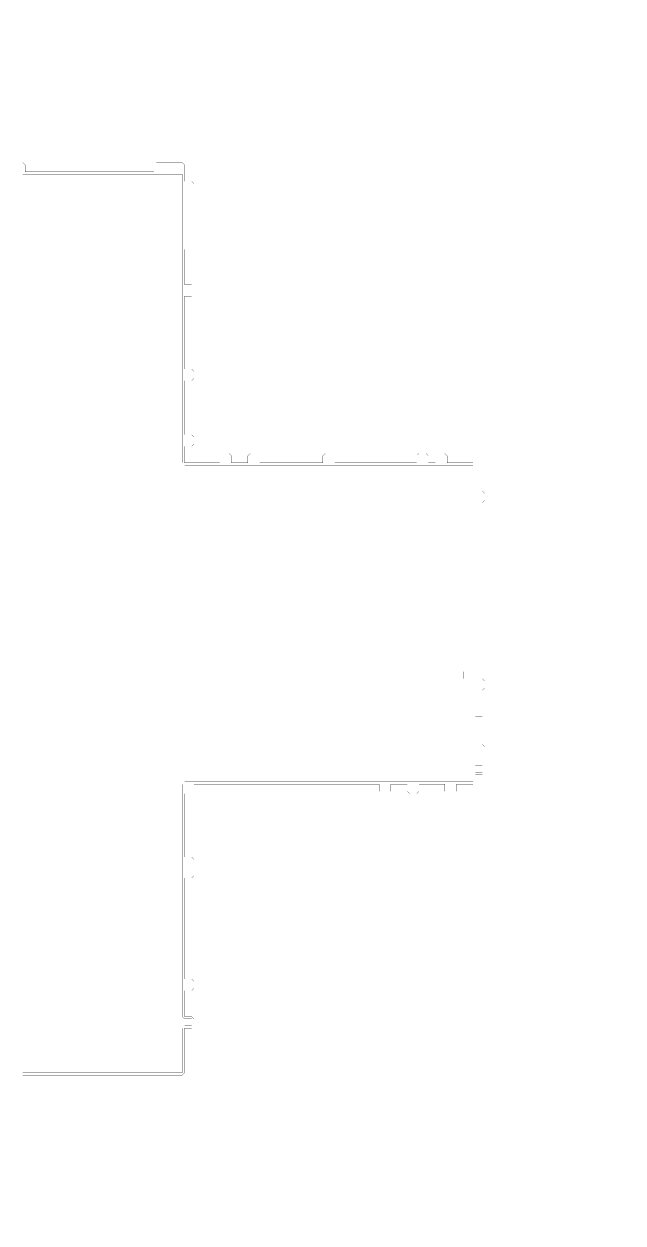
# Model space of a CAD drawing. Header units: metres. Extents: x 0 to 5014, y -5014 to 0.
# Drawn here: x 2507 to 5014, y -5014 to 0 of the extents above; entities that cross this region are included whole.
import ezdxf

# ---------------------------------------------------------------- set-up
doc = ezdxf.new("R2010")
doc.units = ezdxf.units.M
doc.layers.add('conductor', color=1, linetype='Continuous')
doc.layers.add('substrate', color=5, linetype='Continuous')

msp = doc.modelspace()

# ---------------------------------------------------------------- linework, layer by layer
at = {"layer": 'conductor', "const_width": 0.5}
msp.add_lwpolyline([(2502, -4385.8), (2511.8, -4385.8), (2521.6, -4385.8), (2531.4, -4385.8), (2541.2, -4385.8), (2551.1, -4385.8), (2560.9, -4385.8), (2570.7, -4385.8), (2580.5, -4385.8), (2590.3, -4385.8), (2600.1, -4385.8), (2609.9, -4385.8), (2619.7, -4385.8), (2629.5, -4385.8), (2639.4, -4385.8), (2649.2, -4385.8), (2659, -4385.8), (2668.8, -4385.8), (2678.6, -4385.8), (2688.4, -4385.8), (2698.2, -4385.8), (2708, -4385.8), (2717.8, -4385.8), (2727.7, -4385.8), (2737.5, -4385.8), (2747.3, -4385.8), (2757.1, -4385.8), (2766.9, -4385.8), (2776.7, -4385.8), (2786.5, -4385.8), (2796.3, -4385.8), (2806.2, -4385.8), (2816, -4385.8), (2825.8, -4385.8), (2835.6, -4385.8), (2845.4, -4385.8), (2855.2, -4385.8), (2865, -4385.8), (2874.8, -4385.8), (2884.6, -4385.8), (2894.5, -4385.8), (2904.3, -4385.8), (2914.1, -4385.8), (2923.9, -4385.8), (2933.7, -4385.8), (2943.5, -4385.8), (2953.3, -4385.8), (2963.1, -4385.8), (2973, -4385.8), (2982.8, -4385.8), (2992.6, -4385.8), (3002.4, -4385.8), (3012.2, -4385.8), (3022, -4385.8), (3031.8, -4385.8), (3041.6, -4385.8), (3051.4, -4385.8), (3061.3, -4385.8), (3071.1, -4385.8), (3080.9, -4385.8), (3090.7, -4385.8), (3100.5, -4385.8), (3110.3, -4385.8), (3120.1, -4385.8), (3129.9, -4385.8), (3139.8, -4385.8), (3149.6, -4385.8), (3159.4, -4385.8), (3169.2, -4385.8), (3169.2, -4376), (3169.2, -4366.2), (3169.2, -4356.4), (3169.2, -4346.6), (3169.2, -4336.8), (3169.2, -4327), (3169.2, -4317.2), (3169.2, -4307.4), (3169.2, -4297.5), (3169.2, -4287.7), (3169.2, -4277.9), (3169.2, -4268.1), (3169.2, -4258.3), (3169.2, -4248.5), (3169.2, -4238.7), (3169.2, -4228.9), (3169.2, -4219), (3169.2, -4209.2), (3169.2, -4199.4), (3179, -4189.6), (3188.8, -4189.6), (3198.6, -4189.6), (3208.4, -4189.6), (3208.4, -4179.8), (3208.4, -4170), (3208.4, -4160.2), (3198.6, -4160.2), (3188.8, -4160.2), (3179, -4160.2), (3169.2, -4150.4), (3169.2, -4140.6), (3169.2, -4130.7), (3169.2, -4120.9), (3169.2, -4111.1), (3169.2, -4101.3), (3169.2, -4091.5), (3169.2, -4081.7), (3169.2, -4071.9), (3169.2, -4062.1), (3169.2, -4052.2), (3169.2, -4042.4), (3169.2, -4032.6), (3169.2, -4022.8), (3169.2, -4013), (3169.2, -4003.2), (3169.2, -3993.4), (3169.2, -3983.6), (3169.2, -3973.8), (3169.2, -3963.9), (3169.2, -3954.1), (3169.2, -3944.3), (3169.2, -3934.5), (3169.2, -3924.7), (3169.2, -3914.9), (3169.2, -3905.1), (3169.2, -3895.3), (3169.2, -3885.4), (3169.2, -3875.6), (3169.2, -3865.8), (3169.2, -3856), (3169.2, -3846.2), (3169.2, -3836.4), (3169.2, -3826.6), (3169.2, -3816.8), (3169.2, -3807), (3169.2, -3797.1), (3169.2, -3787.3), (3169.2, -3777.5), (3169.2, -3767.7), (3169.2, -3757.9), (3169.2, -3748.1), (3169.2, -3738.3), (3169.2, -3728.5), (3169.2, -3718.6), (3169.2, -3708.8), (3169.2, -3699), (3169.2, -3689.2), (3169.2, -3679.4), (3169.2, -3669.6), (3169.2, -3659.8), (3169.2, -3650), (3169.2, -3640.2), (3169.2, -3630.3), (3169.2, -3620.5), (3169.2, -3610.7), (3169.2, -3600.9), (3169.2, -3591.1), (3169.2, -3581.3), (3169.2, -3571.5), (3169.2, -3561.7), (3169.2, -3551.8), (3169.2, -3542), (3169.2, -3532.2), (3169.2, -3522.4), (3169.2, -3512.6), (3169.2, -3502.8), (3169.2, -3493), (3169.2, -3483.2), (3169.2, -3473.4), (3169.2, -3463.5), (3169.2, -3453.7), (3169.2, -3443.9), (3169.2, -3434.1), (3169.2, -3424.3), (3169.2, -3414.5), (3169.2, -3404.7), (3169.2, -3394.9), (3169.2, -3385), (3169.2, -3375.2), (3169.2, -3365.4), (3169.2, -3355.6), (3169.2, -3345.8), (3169.2, -3336), (3169.2, -3326.2), (3169.2, -3316.4), (3169.2, -3306.6), (3169.2, -3296.7), (3169.2, -3286.9), (3169.2, -3277.1), (3169.2, -3267.3), (3169.2, -3257.5), (3169.2, -3247.7), (3169.2, -3237.9), (3169.2, -3228.1), (3169.2, -3218.2), (3169.2, -3208.4), (3169.2, -3198.6), (3169.2, -3188.8), (3169.2, -3179), (3179, -3169.2), (3188.8, -3169.2), (3198.6, -3169.2), (3208.4, -3169.2), (3218.2, -3169.2), (3228.1, -3169.2), (3237.9, -3169.2), (3247.7, -3169.2), (3257.5, -3169.2), (3267.3, -3169.2), (3277.1, -3169.2), (3286.9, -3169.2), (3296.7, -3169.2), (3306.6, -3169.2), (3316.4, -3169.2), (3326.2, -3169.2), (3336, -3169.2), (3345.8, -3169.2), (3355.6, -3169.2), (3365.4, -3169.2), (3375.2, -3169.2), (3385, -3169.2), (3394.9, -3169.2), (3404.7, -3169.2), (3414.5, -3169.2), (3424.3, -3169.2), (3434.1, -3169.2), (3443.9, -3169.2), (3453.7, -3169.2), (3463.5, -3169.2), (3473.4, -3169.2), (3483.2, -3169.2), (3493, -3169.2), (3502.8, -3169.2), (3512.6, -3169.2), (3522.4, -3169.2), (3532.2, -3169.2), (3542, -3169.2), (3551.8, -3169.2), (3561.7, -3169.2), (3571.5, -3169.2), (3581.3, -3169.2), (3591.1, -3169.2), (3600.9, -3169.2), (3610.7, -3169.2), (3620.5, -3169.2), (3630.3, -3169.2), (3640.2, -3169.2), (3650, -3169.2), (3659.8, -3169.2), (3669.6, -3169.2), (3679.4, -3169.2), (3689.2, -3169.2), (3699, -3169.2), (3708.8, -3169.2), (3718.6, -3169.2), (3728.5, -3169.2), (3738.3, -3169.2), (3748.1, -3169.2), (3757.9, -3169.2), (3767.7, -3169.2), (3777.5, -3169.2), (3787.3, -3169.2), (3797.1, -3169.2), (3807, -3169.2), (3816.8, -3169.2), (3826.6, -3169.2), (3836.4, -3169.2), (3846.2, -3169.2), (3856, -3169.2), (3865.8, -3169.2), (3875.6, -3169.2), (3885.4, -3169.2), (3895.3, -3169.2), (3905.1, -3169.2), (3914.9, -3169.2), (3924.7, -3169.2), (3934.5, -3169.2), (3944.3, -3169.2), (3954.1, -3169.2), (3963.9, -3169.2), (3973.8, -3169.2), (3983.6, -3169.2), (3993.4, -3169.2), (4003.2, -3169.2), (4013, -3169.2), (4022.8, -3169.2), (4032.6, -3169.2), (4042.4, -3169.2), (4052.2, -3169.2), (4062.1, -3169.2), (4071.9, -3169.2), (4081.7, -3169.2), (4091.5, -3169.2), (4101.3, -3169.2), (4111.1, -3169.2), (4120.9, -3169.2), (4130.7, -3169.2), (4140.6, -3169.2), (4150.4, -3169.2), (4160.2, -3169.2), (4170, -3169.2), (4179.8, -3169.2), (4189.6, -3169.2), (4199.4, -3169.2), (4209.2, -3169.2), (4219, -3169.2), (4228.9, -3169.2), (4238.7, -3169.2), (4248.5, -3169.2), (4258.3, -3169.2), (4268.1, -3169.2), (4277.9, -3169.2), (4287.7, -3169.2), (4297.5, -3169.2), (4307.4, -3169.2), (4317.2, -3169.2), (4327, -3169.2), (4336.8, -3169.2), (4346.6, -3169.2), (4356.4, -3169.2), (4366.2, -3169.2), (4376, -3169.2), (4385.8, -3169.2), (4385.8, -3159.4), (4385.8, -3149.6), (4385.8, -3139.8), (4395.7, -3129.9), (4405.5, -3129.9), (4415.3, -3129.9), (4425.1, -3129.9), (4425.1, -3120.1), (4425.1, -3110.3), (4425.1, -3100.5), (4415.3, -3100.5), (4405.5, -3100.5), (4395.7, -3100.5), (4385.8, -3090.7), (4385.8, -3080.9), (4385.8, -3071.1), (4385.8, -3061.3), (4385.8, -3051.4), (4385.8, -3041.6), (4385.8, -3031.8), (4385.8, -3022), (4385.8, -3012.2), (4385.8, -3002.4), (4385.8, -2992.6), (4385.8, -2982.8), (4385.8, -2973), (4385.8, -2963.1), (4385.8, -2953.3), (4385.8, -2943.5), (4385.8, -2933.7), (4385.8, -2923.9), (4385.8, -2914.1), (4385.8, -2904.3), (4385.8, -2894.5), (4385.8, -2884.6), (4385.8, -2874.8), (4385.8, -2865), (4385.8, -2855.2), (4385.8, -2845.4), (4385.8, -2835.6), (4385.8, -2825.8), (4385.8, -2816), (4385.8, -2806.2), (4385.8, -2796.3), (4385.8, -2786.5), (4385.8, -2776.7), (4385.8, -2766.9), (4385.8, -2757.1), (4385.8, -2747.3), (4376, -2747.3), (4366.2, -2747.3), (4356.4, -2747.3), (4346.6, -2737.5), (4346.6, -2727.7), (4346.6, -2717.8), (4346.6, -2708), (4356.4, -2698.2), (4366.2, -2698.2), (4376, -2698.2), (4385.8, -2698.2), (4385.8, -2688.4), (4385.8, -2678.6), (4385.8, -2668.8), (4385.8, -2659), (4385.8, -2649.2), (4385.8, -2639.4), (4385.8, -2629.5), (4385.8, -2619.7), (4385.8, -2609.9), (4385.8, -2600.1), (4385.8, -2590.3), (4385.8, -2580.5), (4385.8, -2570.7), (4385.8, -2560.9), (4385.8, -2551.1), (4385.8, -2541.2), (4385.8, -2531.4), (4385.8, -2521.6), (4385.8, -2511.8), (4385.8, -2502), (4385.8, -2492.2), (4385.8, -2482.4), (4385.8, -2472.6), (4385.8, -2462.7), (4385.8, -2452.9), (4385.8, -2443.1), (4385.8, -2433.3), (4385.8, -2423.5), (4385.8, -2413.7), (4385.8, -2403.9), (4385.8, -2394.1), (4385.8, -2384.3), (4385.8, -2374.4), (4385.8, -2364.6), (4385.8, -2354.8), (4385.8, -2345), (4385.8, -2335.2), (4385.8, -2325.4), (4385.8, -2315.6), (4385.8, -2305.8), (4385.8, -2295.9), (4385.8, -2286.1), (4385.8, -2276.3), (4385.8, -2266.5), (4385.8, -2256.7), (4385.8, -2246.9), (4385.8, -2237.1), (4385.8, -2227.3), (4385.8, -2217.5), (4385.8, -2207.6), (4385.8, -2197.8), (4385.8, -2188), (4385.8, -2178.2), (4385.8, -2168.4), (4385.8, -2158.6), (4385.8, -2148.8), (4385.8, -2139), (4385.8, -2129.1), (4385.8, -2119.3), (4385.8, -2109.5), (4385.8, -2099.7), (4385.8, -2089.9), (4385.8, -2080.1), (4385.8, -2070.3), (4385.8, -2060.5), (4385.8, -2050.7), (4385.8, -2040.8), (4385.8, -2031), (4385.8, -2021.2), (4385.8, -2011.4), (4385.8, -2001.6), (4385.8, -1991.8), (4385.8, -1982), (4385.8, -1972.2), (4385.8, -1962.3), (4385.8, -1952.5), (4385.8, -1942.7), (4385.8, -1932.9), (4385.8, -1923.1), (4385.8, -1913.3), (4385.8, -1903.5), (4385.8, -1893.7), (4385.8, -1883.9), (4385.8, -1874), (4385.8, -1864.2), (4385.8, -1854.4), (4385.8, -1844.6), (4376, -1844.6), (4366.2, -1844.6), (4356.4, -1844.6), (4346.6, -1844.6), (4336.8, -1844.6), (4327, -1844.6), (4317.2, -1844.6), (4307.4, -1844.6), (4297.5, -1844.6), (4287.7, -1844.6), (4277.9, -1844.6), (4268.1, -1844.6), (4258.3, -1844.6), (4248.5, -1844.6), (4238.7, -1844.6), (4228.9, -1844.6), (4219, -1844.6), (4209.2, -1844.6), (4199.4, -1844.6), (4189.6, -1844.6), (4179.8, -1844.6), (4170, -1844.6), (4160.2, -1844.6), (4150.4, -1844.6), (4140.6, -1844.6), (4130.7, -1844.6), (4120.9, -1844.6), (4111.1, -1844.6), (4101.3, -1844.6), (4091.5, -1844.6), (4081.7, -1844.6), (4071.9, -1844.6), (4062.1, -1844.6), (4052.2, -1844.6), (4042.4, -1844.6), (4032.6, -1844.6), (4022.8, -1844.6), (4013, -1844.6), (4003.2, -1844.6), (3993.4, -1844.6), (3983.6, -1844.6), (3973.8, -1844.6), (3963.9, -1844.6), (3954.1, -1844.6), (3944.3, -1844.6), (3934.5, -1844.6), (3924.7, -1844.6), (3914.9, -1844.6), (3905.1, -1844.6), (3895.3, -1844.6), (3885.4, -1844.6), (3875.6, -1844.6), (3865.8, -1844.6), (3856, -1844.6), (3846.2, -1844.6), (3836.4, -1844.6), (3826.6, -1844.6), (3816.8, -1844.6), (3807, -1844.6), (3797.1, -1844.6), (3787.3, -1844.6), (3777.5, -1844.6), (3767.7, -1844.6), (3757.9, -1844.6), (3748.1, -1844.6), (3738.3, -1844.6), (3728.5, -1844.6), (3718.6, -1844.6), (3708.8, -1844.6), (3699, -1844.6), (3689.2, -1844.6), (3679.4, -1844.6), (3669.6, -1844.6), (3659.8, -1844.6), (3650, -1844.6), (3640.2, -1844.6), (3630.3, -1844.6), (3620.5, -1844.6), (3610.7, -1844.6), (3600.9, -1844.6), (3591.1, -1844.6), (3581.3, -1844.6), (3571.5, -1844.6), (3561.7, -1844.6), (3551.8, -1844.6), (3542, -1844.6), (3532.2, -1844.6), (3522.4, -1844.6), (3512.6, -1844.6), (3502.8, -1844.6), (3493, -1844.6), (3483.2, -1844.6), (3473.4, -1844.6), (3463.5, -1844.6), (3453.7, -1844.6), (3443.9, -1844.6), (3434.1, -1844.6), (3424.3, -1844.6), (3414.5, -1844.6), (3404.7, -1844.6), (3394.9, -1844.6), (3385, -1844.6), (3375.2, -1844.6), (3365.4, -1844.6), (3355.6, -1844.6), (3345.8, -1844.6), (3336, -1844.6), (3326.2, -1844.6), (3316.4, -1844.6), (3306.6, -1844.6), (3296.7, -1844.6), (3286.9, -1844.6), (3277.1, -1844.6), (3267.3, -1844.6), (3257.5, -1844.6), (3247.7, -1844.6), (3237.9, -1844.6), (3228.1, -1844.6), (3218.2, -1844.6), (3208.4, -1844.6), (3198.6, -1844.6), (3188.8, -1844.6), (3179, -1844.6), (3169.2, -1834.8), (3169.2, -1825), (3169.2, -1815.2), (3169.2, -1805.4), (3169.2, -1795.5), (3169.2, -1785.7), (3169.2, -1775.9), (3169.2, -1766.1), (3169.2, -1756.3), (3169.2, -1746.5), (3169.2, -1736.7), (3169.2, -1726.9), (3169.2, -1717.1), (3169.2, -1707.2), (3169.2, -1697.4), (3169.2, -1687.6), (3169.2, -1677.8), (3169.2, -1668), (3169.2, -1658.2), (3169.2, -1648.4), (3169.2, -1638.6), (3169.2, -1628.7), (3169.2, -1618.9), (3169.2, -1609.1), (3169.2, -1599.3), (3169.2, -1589.5), (3169.2, -1579.7), (3169.2, -1569.9), (3169.2, -1560.1), (3169.2, -1550.3), (3169.2, -1540.4), (3169.2, -1530.6), (3169.2, -1520.8), (3169.2, -1511), (3169.2, -1501.2), (3169.2, -1491.4), (3169.2, -1481.6), (3169.2, -1471.8), (3169.2, -1461.9), (3169.2, -1452.1), (3169.2, -1442.3), (3169.2, -1432.5), (3169.2, -1422.7), (3169.2, -1412.9), (3169.2, -1403.1), (3169.2, -1393.3), (3169.2, -1383.5), (3169.2, -1373.6), (3169.2, -1363.8), (3169.2, -1354), (3169.2, -1344.2), (3169.2, -1334.4), (3169.2, -1324.6), (3169.2, -1314.8), (3169.2, -1305), (3169.2, -1295.1), (3169.2, -1285.3), (3169.2, -1275.5), (3169.2, -1265.7), (3169.2, -1255.9), (3169.2, -1246.1), (3169.2, -1236.3), (3169.2, -1226.5), (3169.2, -1216.7), (3169.2, -1206.8), (3169.2, -1197), (3169.2, -1187.2), (3169.2, -1177.4), (3169.2, -1167.6), (3169.2, -1157.8), (3169.2, -1148), (3169.2, -1138.2), (3169.2, -1128.3), (3169.2, -1118.5), (3169.2, -1108.7), (3169.2, -1098.9), (3169.2, -1089.1), (3169.2, -1079.3), (3169.2, -1069.5), (3169.2, -1059.7), (3169.2, -1049.9), (3169.2, -1040), (3169.2, -1030.2), (3169.2, -1020.4), (3169.2, -1010.6), (3169.2, -1000.8), (3169.2, -991), (3169.2, -981.2), (3169.2, -971.4), (3169.2, -961.5), (3169.2, -951.7), (3169.2, -941.9), (3169.2, -932.1), (3169.2, -922.3), (3169.2, -912.5), (3169.2, -902.7), (3169.2, -892.9), (3169.2, -883.1), (3169.2, -873.2), (3169.2, -863.4), (3169.2, -853.6), (3169.2, -843.8), (3169.2, -834), (3169.2, -824.2), (3169.2, -814.4), (3169.2, -804.6), (3169.2, -794.8), (3169.2, -784.9), (3169.2, -775.1), (3169.2, -765.3), (3169.2, -755.5), (3169.2, -745.7), (3169.2, -735.9), (3169.2, -726.1), (3169.2, -716.3), (3169.2, -706.4), (3169.2, -696.6), (3169.2, -686.8), (3169.2, -677), (3169.2, -667.2), (3169.2, -657.4), (3169.2, -647.6), (3169.2, -637.8), (3169.2, -628), (3159.4, -628), (3149.6, -628), (3139.8, -628), (3129.9, -628), (3120.1, -628), (3110.3, -628), (3100.5, -628), (3090.7, -628), (3080.9, -628), (3071.1, -628), (3061.3, -628), (3051.4, -628), (3041.6, -628), (3031.8, -628), (3022, -628), (3012.2, -628), (3002.4, -628), (2992.6, -628), (2982.8, -628), (2973, -628), (2963.1, -628), (2953.3, -628), (2943.5, -628), (2933.7, -628), (2923.9, -628), (2914.1, -628), (2904.3, -628), (2894.5, -628), (2884.6, -628), (2874.8, -628), (2865, -628), (2855.2, -628), (2845.4, -628), (2835.6, -628), (2825.8, -628), (2816, -628), (2806.2, -628), (2796.3, -628), (2786.5, -628), (2776.7, -628), (2766.9, -628), (2757.1, -628), (2747.3, -628), (2737.5, -628), (2727.7, -628), (2717.8, -628), (2708, -628), (2698.2, -628), (2688.4, -628), (2678.6, -628), (2668.8, -628), (2659, -628), (2649.2, -628), (2639.4, -628), (2629.5, -628), (2619.7, -628), (2609.9, -628), (2600.1, -628), (2590.3, -628), (2580.5, -628), (2570.7, -628), (2560.9, -628), (2551.1, -628), (2541.2, -628), (2531.4, -628), (2521.6, -628), (2511.8, -628), (2502, -628)], dxfattribs=at)
at = {"layer": 'substrate', "const_width": 0.5}
for points in [[(2502, -5013.8), (2511.8, -5013.8), (2521.6, -5013.8), (2531.4, -5013.8), (2541.2, -5013.8), (2551.1, -5013.8), (2560.9, -5013.8), (2570.7, -5013.8), (2580.5, -5013.8), (2590.3, -5013.8), (2600.1, -5013.8), (2609.9, -5013.8), (2619.7, -5013.8), (2629.5, -5013.8), (2639.4, -5013.8), (2649.2, -5013.8), (2659, -5013.8), (2668.8, -5013.8), (2678.6, -5013.8), (2688.4, -5013.8), (2698.2, -5013.8), (2708, -5013.8), (2717.8, -5013.8), (2727.7, -5013.8), (2737.5, -5013.8), (2747.3, -5013.8), (2757.1, -5013.8), (2766.9, -5013.8), (2776.7, -5013.8), (2786.5, -5013.8), (2796.3, -5013.8), (2806.2, -5013.8), (2816, -5013.8), (2825.8, -5013.8), (2835.6, -5013.8), (2845.4, -5013.8), (2855.2, -5013.8), (2865, -5013.8), (2874.8, -5013.8), (2884.6, -5013.8), (2894.5, -5013.8), (2904.3, -5013.8), (2914.1, -5013.8), (2923.9, -5013.8), (2933.7, -5013.8), (2943.5, -5013.8), (2953.3, -5013.8), (2963.1, -5013.8), (2973, -5013.8), (2982.8, -5013.8), (2992.6, -5013.8), (3002.4, -5013.8), (3012.2, -5013.8), (3022, -5013.8), (3031.8, -5013.8), (3041.6, -5013.8), (3051.4, -5013.8), (3061.3, -5013.8), (3071.1, -5013.8), (3080.9, -5013.8), (3090.7, -5013.8), (3100.5, -5013.8), (3110.3, -5013.8), (3120.1, -5013.8), (3129.9, -5013.8), (3139.8, -5013.8), (3149.6, -5013.8), (3159.4, -5013.8), (3169.2, -5013.8), (3179, -5013.8), (3188.8, -5013.8), (3198.6, -5013.8), (3208.4, -5013.8), (3218.2, -5013.8), (3228.1, -5013.8), (3237.9, -5013.8), (3247.7, -5013.8), (3257.5, -5013.8), (3267.3, -5013.8), (3277.1, -5013.8), (3286.9, -5013.8), (3296.7, -5013.8), (3306.6, -5013.8), (3316.4, -5013.8), (3326.2, -5013.8), (3336, -5013.8), (3345.8, -5013.8), (3355.6, -5013.8), (3365.4, -5013.8), (3375.2, -5013.8), (3385, -5013.8), (3394.9, -5013.8), (3404.7, -5013.8), (3414.5, -5013.8), (3424.3, -5013.8), (3434.1, -5013.8), (3443.9, -5013.8), (3453.7, -5013.8), (3463.5, -5013.8), (3473.4, -5013.8), (3483.2, -5013.8), (3493, -5013.8), (3502.8, -5013.8), (3512.6, -5013.8), (3522.4, -5013.8), (3532.2, -5013.8), (3542, -5013.8), (3551.8, -5013.8), (3561.7, -5013.8), (3571.5, -5013.8), (3581.3, -5013.8), (3591.1, -5013.8), (3600.9, -5013.8), (3610.7, -5013.8), (3620.5, -5013.8), (3630.3, -5013.8), (3640.2, -5013.8), (3650, -5013.8), (3659.8, -5013.8), (3669.6, -5013.8), (3679.4, -5013.8), (3689.2, -5013.8), (3699, -5013.8), (3708.8, -5013.8), (3718.6, -5013.8), (3728.5, -5013.8), (3738.3, -5013.8), (3748.1, -5013.8), (3757.9, -5013.8), (3767.7, -5013.8), (3777.5, -5013.8), (3787.3, -5013.8), (3797.1, -5013.8), (3807, -5013.8), (3816.8, -5013.8), (3826.6, -5013.8), (3836.4, -5013.8), (3846.2, -5013.8), (3856, -5013.8), (3865.8, -5013.8), (3875.6, -5013.8), (3885.4, -5013.8), (3895.3, -5013.8), (3905.1, -5013.8), (3914.9, -5013.8), (3924.7, -5013.8), (3934.5, -5013.8), (3944.3, -5013.8), (3954.1, -5013.8), (3963.9, -5013.8), (3973.8, -5013.8), (3983.6, -5013.8), (3993.4, -5013.8), (4003.2, -5013.8), (4013, -5013.8), (4022.8, -5013.8), (4032.6, -5013.8), (4042.4, -5013.8), (4052.2, -5013.8), (4062.1, -5013.8), (4071.9, -5013.8), (4081.7, -5013.8), (4091.5, -5013.8), (4101.3, -5013.8), (4111.1, -5013.8), (4120.9, -5013.8), (4130.7, -5013.8), (4140.6, -5013.8), (4150.4, -5013.8), (4160.2, -5013.8), (4170, -5013.8), (4179.8, -5013.8), (4189.6, -5013.8), (4199.4, -5013.8), (4209.2, -5013.8), (4219, -5013.8), (4228.9, -5013.8), (4238.7, -5013.8), (4248.5, -5013.8), (4258.3, -5013.8), (4268.1, -5013.8), (4277.9, -5013.8), (4287.7, -5013.8), (4297.5, -5013.8), (4307.4, -5013.8), (4317.2, -5013.8), (4327, -5013.8), (4336.8, -5013.8), (4346.6, -5013.8), (4356.4, -5013.8), (4366.2, -5013.8), (4376, -5013.8), (4385.8, -5013.8), (4395.7, -5013.8), (4405.5, -5013.8), (4415.3, -5013.8), (4425.1, -5013.8), (4434.9, -5013.8), (4444.7, -5013.8), (4454.5, -5013.8), (4464.3, -5013.8), (4474.1, -5013.8), (4484, -5013.8), (4493.8, -5013.8), (4503.6, -5013.8), (4513.4, -5013.8), (4523.2, -5013.8), (4533, -5013.8), (4542.8, -5013.8), (4552.6, -5013.8), (4562.5, -5013.8), (4572.3, -5013.8), (4582.1, -5013.8), (4591.9, -5013.8), (4601.7, -5013.8), (4611.5, -5013.8), (4621.3, -5013.8), (4631.1, -5013.8), (4640.9, -5013.8), (4650.8, -5013.8), (4660.6, -5013.8), (4670.4, -5013.8), (4680.2, -5013.8), (4690, -5013.8), (4699.8, -5013.8), (4709.6, -5013.8), (4719.4, -5013.8), (4729.3, -5013.8), (4739.1, -5013.8), (4748.9, -5013.8), (4758.7, -5013.8), (4768.5, -5013.8), (4778.3, -5013.8), (4788.1, -5013.8), (4797.9, -5013.8), (4807.7, -5013.8), (4817.6, -5013.8), (4827.4, -5013.8), (4837.2, -5013.8), (4847, -5013.8), (4856.8, -5013.8), (4866.6, -5013.8), (4876.4, -5013.8), (4886.2, -5013.8), (4896.1, -5013.8), (4905.9, -5013.8), (4915.7, -5013.8), (4925.5, -5013.8), (4935.3, -5013.8), (4945.1, -5013.8), (4954.9, -5013.8), (4964.7, -5013.8), (4974.5, -5013.8), (4984.4, -5013.8), (4994.2, -5013.8), (5004, -5013.8), (5013.8, -5013.8), (5013.8, -5004), (5013.8, -4994.2), (5013.8, -4984.4), (5013.8, -4974.5), (5013.8, -4964.7), (5013.8, -4954.9), (5013.8, -4945.1), (5013.8, -4935.3), (5013.8, -4925.5), (5013.8, -4915.7), (5013.8, -4905.9), (5013.8, -4896.1), (5013.8, -4886.2), (5013.8, -4876.4), (5013.8, -4866.6), (5013.8, -4856.8), (5013.8, -4847), (5013.8, -4837.2), (5013.8, -4827.4), (5013.8, -4817.6), (5013.8, -4807.7), (5013.8, -4797.9), (5013.8, -4788.1), (5013.8, -4778.3), (5013.8, -4768.5), (5013.8, -4758.7), (5013.8, -4748.9), (5013.8, -4739.1), (5013.8, -4729.3), (5013.8, -4719.4), (5013.8, -4709.6), (5013.8, -4699.8), (5013.8, -4690), (5013.8, -4680.2), (5013.8, -4670.4), (5013.8, -4660.6), (5013.8, -4650.8), (5013.8, -4640.9), (5013.8, -4631.1), (5013.8, -4621.3), (5013.8, -4611.5), (5013.8, -4601.7), (5013.8, -4591.9), (5013.8, -4582.1), (5013.8, -4572.3), (5013.8, -4562.5), (5013.8, -4552.6), (5013.8, -4542.8), (5013.8, -4533), (5013.8, -4523.2), (5013.8, -4513.4), (5013.8, -4503.6), (5013.8, -4493.8), (5013.8, -4484), (5013.8, -4474.1), (5013.8, -4464.3), (5013.8, -4454.5), (5013.8, -4444.7), (5013.8, -4434.9), (5013.8, -4425.1), (5013.8, -4415.3), (5013.8, -4405.5), (5013.8, -4395.7), (5013.8, -4385.8), (5013.8, -4376), (5013.8, -4366.2), (5013.8, -4356.4), (5013.8, -4346.6), (5013.8, -4336.8), (5013.8, -4327), (5013.8, -4317.2), (5013.8, -4307.4), (5013.8, -4297.5), (5013.8, -4287.7), (5013.8, -4277.9), (5013.8, -4268.1), (5013.8, -4258.3), (5013.8, -4248.5), (5013.8, -4238.7), (5013.8, -4228.9), (5013.8, -4219), (5013.8, -4209.2), (5013.8, -4199.4), (5013.8, -4189.6), (5013.8, -4179.8), (5013.8, -4170), (5013.8, -4160.2), (5013.8, -4150.4), (5013.8, -4140.6), (5013.8, -4130.7), (5013.8, -4120.9), (5013.8, -4111.1), (5013.8, -4101.3), (5013.8, -4091.5), (5013.8, -4081.7), (5013.8, -4071.9), (5013.8, -4062.1), (5013.8, -4052.2), (5013.8, -4042.4), (5013.8, -4032.6), (5013.8, -4022.8), (5013.8, -4013), (5013.8, -4003.2), (5013.8, -3993.4), (5013.8, -3983.6), (5013.8, -3973.8), (5013.8, -3963.9), (5013.8, -3954.1), (5013.8, -3944.3), (5013.8, -3934.5), (5013.8, -3924.7), (5013.8, -3914.9), (5013.8, -3905.1), (5013.8, -3895.3), (5013.8, -3885.4), (5013.8, -3875.6), (5013.8, -3865.8), (5013.8, -3856), (5013.8, -3846.2), (5013.8, -3836.4), (5013.8, -3826.6), (5013.8, -3816.8), (5013.8, -3807), (5013.8, -3797.1), (5013.8, -3787.3), (5013.8, -3777.5), (5013.8, -3767.7), (5013.8, -3757.9), (5013.8, -3748.1), (5013.8, -3738.3), (5013.8, -3728.5), (5013.8, -3718.6), (5013.8, -3708.8), (5013.8, -3699), (5013.8, -3689.2), (5013.8, -3679.4), (5013.8, -3669.6), (5013.8, -3659.8), (5013.8, -3650), (5013.8, -3640.2), (5013.8, -3630.3), (5013.8, -3620.5), (5013.8, -3610.7), (5013.8, -3600.9), (5013.8, -3591.1), (5013.8, -3581.3), (5013.8, -3571.5), (5013.8, -3561.7), (5013.8, -3551.8), (5013.8, -3542), (5013.8, -3532.2), (5013.8, -3522.4), (5013.8, -3512.6), (5013.8, -3502.8), (5013.8, -3493), (5013.8, -3483.2), (5013.8, -3473.4), (5013.8, -3463.5), (5013.8, -3453.7), (5013.8, -3443.9), (5013.8, -3434.1), (5013.8, -3424.3), (5013.8, -3414.5), (5013.8, -3404.7), (5013.8, -3394.9), (5013.8, -3385), (5013.8, -3375.2), (5013.8, -3365.4), (5013.8, -3355.6), (5013.8, -3345.8), (5013.8, -3336), (5013.8, -3326.2), (5013.8, -3316.4), (5013.8, -3306.6), (5013.8, -3296.7), (5013.8, -3286.9), (5013.8, -3277.1), (5013.8, -3267.3), (5013.8, -3257.5), (5013.8, -3247.7), (5013.8, -3237.9), (5013.8, -3228.1), (5013.8, -3218.2), (5013.8, -3208.4), (5013.8, -3198.6), (5013.8, -3188.8), (5013.8, -3179), (5013.8, -3169.2), (5013.8, -3159.4), (5013.8, -3149.6), (5013.8, -3139.8), (5013.8, -3129.9), (5013.8, -3120.1), (5013.8, -3110.3), (5013.8, -3100.5), (5013.8, -3090.7), (5013.8, -3080.9), (5013.8, -3071.1), (5013.8, -3061.3), (5013.8, -3051.4), (5013.8, -3041.6), (5013.8, -3031.8), (5013.8, -3022), (5013.8, -3012.2), (5013.8, -3002.4), (5013.8, -2992.6), (5013.8, -2982.8), (5013.8, -2973), (5013.8, -2963.1), (5013.8, -2953.3), (5013.8, -2943.5), (5013.8, -2933.7), (5013.8, -2923.9), (5013.8, -2914.1), (5013.8, -2904.3), (5013.8, -2894.5), (5013.8, -2884.6), (5013.8, -2874.8), (5013.8, -2865), (5013.8, -2855.2), (5013.8, -2845.4), (5013.8, -2835.6), (5013.8, -2825.8), (5013.8, -2816), (5013.8, -2806.2), (5013.8, -2796.3), (5013.8, -2786.5), (5013.8, -2776.7), (5013.8, -2766.9), (5013.8, -2757.1), (5013.8, -2747.3), (5013.8, -2737.5), (5013.8, -2727.7), (5013.8, -2717.8), (5013.8, -2708), (5013.8, -2698.2), (5013.8, -2688.4), (5013.8, -2678.6), (5013.8, -2668.8), (5013.8, -2659), (5013.8, -2649.2), (5013.8, -2639.4), (5013.8, -2629.5), (5013.8, -2619.7), (5013.8, -2609.9), (5013.8, -2600.1), (5013.8, -2590.3), (5013.8, -2580.5), (5013.8, -2570.7), (5013.8, -2560.9), (5013.8, -2551.1), (5013.8, -2541.2), (5013.8, -2531.4), (5013.8, -2521.6), (5013.8, -2511.8), (5013.8, -2502), (5013.8, -2492.2), (5013.8, -2482.4), (5013.8, -2472.6), (5013.8, -2462.7), (5013.8, -2452.9), (5013.8, -2443.1), (5013.8, -2433.3), (5013.8, -2423.5), (5013.8, -2413.7), (5013.8, -2403.9), (5013.8, -2394.1), (5013.8, -2384.3), (5013.8, -2374.4), (5013.8, -2364.6), (5013.8, -2354.8), (5013.8, -2345), (5013.8, -2335.2), (5013.8, -2325.4), (5013.8, -2315.6), (5013.8, -2305.8), (5013.8, -2295.9), (5013.8, -2286.1), (5013.8, -2276.3), (5013.8, -2266.5), (5013.8, -2256.7), (5013.8, -2246.9), (5013.8, -2237.1), (5013.8, -2227.3), (5013.8, -2217.5), (5013.8, -2207.6), (5013.8, -2197.8), (5013.8, -2188), (5013.8, -2178.2), (5013.8, -2168.4), (5013.8, -2158.6), (5013.8, -2148.8), (5013.8, -2139), (5013.8, -2129.1), (5013.8, -2119.3), (5013.8, -2109.5), (5013.8, -2099.7), (5013.8, -2089.9), (5013.8, -2080.1), (5013.8, -2070.3), (5013.8, -2060.5), (5013.8, -2050.7), (5013.8, -2040.8), (5013.8, -2031), (5013.8, -2021.2), (5013.8, -2011.4), (5013.8, -2001.6), (5013.8, -1991.8), (5013.8, -1982), (5013.8, -1972.2), (5013.8, -1962.3), (5013.8, -1952.5), (5013.8, -1942.7), (5013.8, -1932.9), (5013.8, -1923.1), (5013.8, -1913.3), (5013.8, -1903.5), (5013.8, -1893.7), (5013.8, -1883.9), (5013.8, -1874), (5013.8, -1864.2), (5013.8, -1854.4), (5013.8, -1844.6), (5013.8, -1834.8), (5013.8, -1825), (5013.8, -1815.2), (5013.8, -1805.4), (5013.8, -1795.5), (5013.8, -1785.7), (5013.8, -1775.9), (5013.8, -1766.1), (5013.8, -1756.3), (5013.8, -1746.5), (5013.8, -1736.7), (5013.8, -1726.9), (5013.8, -1717.1), (5013.8, -1707.2), (5013.8, -1697.4), (5013.8, -1687.6), (5013.8, -1677.8), (5013.8, -1668), (5013.8, -1658.2), (5013.8, -1648.4), (5013.8, -1638.6), (5013.8, -1628.7), (5013.8, -1618.9), (5013.8, -1609.1), (5013.8, -1599.3), (5013.8, -1589.5), (5013.8, -1579.7), (5013.8, -1569.9), (5013.8, -1560.1), (5013.8, -1550.3), (5013.8, -1540.4), (5013.8, -1530.6), (5013.8, -1520.8), (5013.8, -1511), (5013.8, -1501.2), (5013.8, -1491.4), (5013.8, -1481.6), (5013.8, -1471.8), (5013.8, -1461.9), (5013.8, -1452.1), (5013.8, -1442.3), (5013.8, -1432.5), (5013.8, -1422.7), (5013.8, -1412.9), (5013.8, -1403.1), (5013.8, -1393.3), (5013.8, -1383.5), (5013.8, -1373.6), (5013.8, -1363.8), (5013.8, -1354), (5013.8, -1344.2), (5013.8, -1334.4), (5013.8, -1324.6), (5013.8, -1314.8), (5013.8, -1305), (5013.8, -1295.1), (5013.8, -1285.3), (5013.8, -1275.5), (5013.8, -1265.7), (5013.8, -1255.9), (5013.8, -1246.1), (5013.8, -1236.3), (5013.8, -1226.5), (5013.8, -1216.7), (5013.8, -1206.8), (5013.8, -1197), (5013.8, -1187.2), (5013.8, -1177.4), (5013.8, -1167.6), (5013.8, -1157.8), (5013.8, -1148), (5013.8, -1138.2), (5013.8, -1128.3), (5013.8, -1118.5), (5013.8, -1108.7), (5013.8, -1098.9), (5013.8, -1089.1), (5013.8, -1079.3), (5013.8, -1069.5), (5013.8, -1059.7), (5013.8, -1049.9), (5013.8, -1040), (5013.8, -1030.2), (5013.8, -1020.4), (5013.8, -1010.6), (5013.8, -1000.8), (5013.8, -991), (5013.8, -981.2), (5013.8, -971.4), (5013.8, -961.5), (5013.8, -951.7), (5013.8, -941.9), (5013.8, -932.1), (5013.8, -922.3), (5013.8, -912.5), (5013.8, -902.7), (5013.8, -892.9), (5013.8, -883.1), (5013.8, -873.2), (5013.8, -863.4), (5013.8, -853.6), (5013.8, -843.8), (5013.8, -834), (5013.8, -824.2), (5013.8, -814.4), (5013.8, -804.6), (5013.8, -794.8), (5013.8, -784.9), (5013.8, -775.1), (5013.8, -765.3), (5013.8, -755.5), (5013.8, -745.7), (5013.8, -735.9), (5013.8, -726.1), (5013.8, -716.3), (5013.8, -706.4), (5013.8, -696.6), (5013.8, -686.8), (5013.8, -677), (5013.8, -667.2), (5013.8, -657.4), (5013.8, -647.6), (5013.8, -637.8), (5013.8, -628), (5013.8, -618.1), (5013.8, -608.3), (5013.8, -598.5), (5013.8, -588.7), (5013.8, -578.9), (5013.8, -569.1), (5013.8, -559.3), (5013.8, -549.5), (5013.8, -539.6), (5013.8, -529.8), (5013.8, -520), (5013.8, -510.2), (5013.8, -500.4), (5013.8, -490.6), (5013.8, -480.8), (5013.8, -471), (5013.8, -461.2), (5013.8, -451.3), (5013.8, -441.5), (5013.8, -431.7), (5013.8, -421.9), (5013.8, -412.1), (5013.8, -402.3), (5013.8, -392.5), (5013.8, -382.7), (5013.8, -372.8), (5013.8, -363), (5013.8, -353.2), (5013.8, -343.4), (5013.8, -333.6), (5013.8, -323.8), (5013.8, -314), (5013.8, -304.2), (5013.8, -294.4), (5013.8, -284.5), (5013.8, -274.7), (5013.8, -264.9), (5013.8, -255.1), (5013.8, -245.3), (5013.8, -235.5), (5013.8, -225.7), (5013.8, -215.9), (5013.8, -206), (5013.8, -196.2), (5013.8, -186.4), (5013.8, -176.6), (5013.8, -166.8), (5013.8, -157), (5013.8, -147.2), (5013.8, -137.4), (5013.8, -127.6), (5013.8, -117.7), (5013.8, -107.9), (5013.8, -98.1), (5013.8, -88.3), (5013.8, -78.5), (5013.8, -68.7), (5013.8, -58.9), (5013.8, -49.1), (5013.8, -39.2), (5013.8, -29.4), (5013.8, -19.6), (5013.8, -9.8), (5013.8, 0), (5004, 0), (4994.2, 0), (4984.4, 0), (4974.5, 0), (4964.7, 0), (4954.9, 0), (4945.1, 0), (4935.3, 0), (4925.5, 0), (4915.7, 0), (4905.9, 0), (4896.1, 0), (4886.2, 0), (4876.4, 0), (4866.6, 0), (4856.8, 0), (4847, 0), (4837.2, 0), (4827.4, 0), (4817.6, 0), (4807.7, 0), (4797.9, 0), (4788.1, 0), (4778.3, 0), (4768.5, 0), (4758.7, 0), (4748.9, 0), (4739.1, 0), (4729.3, 0), (4719.4, 0), (4709.6, 0), (4699.8, 0), (4690, 0), (4680.2, 0), (4670.4, 0), (4660.6, 0), (4650.8, 0), (4640.9, 0), (4631.1, 0), (4621.3, 0), (4611.5, 0), (4601.7, 0), (4591.9, 0), (4582.1, 0), (4572.3, 0), (4562.5, 0), (4552.6, 0), (4542.8, 0), (4533, 0), (4523.2, 0), (4513.4, 0), (4503.6, 0), (4493.8, 0), (4484, 0), (4474.1, 0), (4464.3, 0), (4454.5, 0), (4444.7, 0), (4434.9, 0), (4425.1, 0), (4415.3, 0), (4405.5, 0), (4395.7, 0), (4385.8, 0), (4376, 0), (4366.2, 0), (4356.4, 0), (4346.6, 0), (4336.8, 0), (4327, 0), (4317.2, 0), (4307.4, 0), (4297.5, 0), (4287.7, 0), (4277.9, 0), (4268.1, 0), (4258.3, 0), (4248.5, 0), (4238.7, 0), (4228.9, 0), (4219, 0), (4209.2, 0), (4199.4, 0), (4189.6, 0), (4179.8, 0), (4170, 0), (4160.2, 0), (4150.4, 0), (4140.6, 0), (4130.7, 0), (4120.9, 0), (4111.1, 0), (4101.3, 0), (4091.5, 0), (4081.7, 0), (4071.9, 0), (4062.1, 0), (4052.2, 0), (4042.4, 0), (4032.6, 0), (4022.8, 0), (4013, 0), (4003.2, 0), (3993.4, 0), (3983.6, 0), (3973.8, 0), (3963.9, 0), (3954.1, 0), (3944.3, 0), (3934.5, 0), (3924.7, 0), (3914.9, 0), (3905.1, 0), (3895.3, 0), (3885.4, 0), (3875.6, 0), (3865.8, 0), (3856, 0), (3846.2, 0), (3836.4, 0), (3826.6, 0), (3816.8, 0), (3807, 0), (3797.1, 0), (3787.3, 0), (3777.5, 0), (3767.7, 0), (3757.9, 0), (3748.1, 0), (3738.3, 0), (3728.5, 0), (3718.6, 0), (3708.8, 0), (3699, 0), (3689.2, 0), (3679.4, 0), (3669.6, 0), (3659.8, 0), (3650, 0), (3640.2, 0), (3630.3, 0), (3620.5, 0), (3610.7, 0), (3600.9, 0), (3591.1, 0), (3581.3, 0), (3571.5, 0), (3561.7, 0), (3551.8, 0), (3542, 0), (3532.2, 0), (3522.4, 0), (3512.6, 0), (3502.8, 0), (3493, 0), (3483.2, 0), (3473.4, 0), (3463.5, 0), (3453.7, 0), (3443.9, 0), (3434.1, 0), (3424.3, 0), (3414.5, 0), (3404.7, 0), (3394.9, 0), (3385, 0), (3375.2, 0), (3365.4, 0), (3355.6, 0), (3345.8, 0), (3336, 0), (3326.2, 0), (3316.4, 0), (3306.6, 0), (3296.7, 0), (3286.9, 0), (3277.1, 0), (3267.3, 0), (3257.5, 0), (3247.7, 0), (3237.9, 0), (3228.1, 0), (3218.2, 0), (3208.4, 0), (3198.6, 0), (3188.8, 0), (3179, 0), (3169.2, 0), (3159.4, 0), (3149.6, 0), (3139.8, 0), (3129.9, 0), (3120.1, 0), (3110.3, 0), (3100.5, 0), (3090.7, 0), (3080.9, 0), (3071.1, 0), (3061.3, 0), (3051.4, 0), (3041.6, 0), (3031.8, 0), (3022, 0), (3012.2, 0), (3002.4, 0), (2992.6, 0), (2982.8, 0), (2973, 0), (2963.1, 0), (2953.3, 0), (2943.5, 0), (2933.7, 0), (2923.9, 0), (2914.1, 0), (2904.3, 0), (2894.5, 0), (2884.6, 0), (2874.8, 0), (2865, 0), (2855.2, 0), (2845.4, 0), (2835.6, 0), (2825.8, 0), (2816, 0), (2806.2, 0), (2796.3, 0), (2786.5, 0), (2776.7, 0), (2766.9, 0), (2757.1, 0), (2747.3, 0), (2737.5, 0), (2727.7, 0), (2717.8, 0), (2708, 0), (2698.2, 0), (2688.4, 0), (2678.6, 0), (2668.8, 0), (2659, 0), (2649.2, 0), (2639.4, 0), (2629.5, 0), (2619.7, 0), (2609.9, 0), (2600.1, 0), (2590.3, 0), (2580.5, 0), (2570.7, 0), (2560.9, 0), (2551.1, 0), (2541.2, 0), (2531.4, 0), (2521.6, 0), (2511.8, 0), (2502, 0)], [(2502, -578.9), (2511.8, -588.7), (2511.8, -598.5), (2511.8, -608.3), (2511.8, -618.1), (2521.6, -618.1), (2531.4, -618.1), (2541.2, -618.1), (2551.1, -618.1), (2560.9, -618.1), (2570.7, -618.1), (2580.5, -618.1), (2590.3, -618.1), (2600.1, -618.1), (2609.9, -618.1), (2619.7, -618.1), (2629.5, -618.1), (2639.4, -618.1), (2649.2, -618.1), (2659, -618.1), (2668.8, -618.1), (2678.6, -618.1), (2688.4, -618.1), (2698.2, -618.1), (2708, -618.1), (2717.8, -618.1), (2727.7, -618.1), (2737.5, -618.1), (2747.3, -618.1), (2757.1, -618.1), (2766.9, -618.1), (2776.7, -618.1), (2786.5, -618.1), (2796.3, -618.1), (2806.2, -618.1), (2816, -618.1), (2825.8, -618.1), (2835.6, -618.1), (2845.4, -618.1), (2855.2, -618.1), (2865, -618.1), (2874.8, -618.1), (2884.6, -618.1), (2894.5, -618.1), (2904.3, -618.1), (2914.1, -618.1), (2923.9, -618.1), (2933.7, -618.1), (2943.5, -618.1), (2953.3, -618.1), (2963.1, -618.1), (2973, -618.1), (2982.8, -618.1), (2992.6, -618.1), (3002.4, -618.1), (3012.2, -618.1), (3022, -618.1), (3031.8, -618.1), (3041.6, -618.1), (3051.4, -618.1), (3051.4, -608.3), (3051.4, -598.5), (3051.4, -588.7), (3061.3, -578.9), (3071.1, -578.9), (3080.9, -578.9), (3090.7, -578.9), (3100.5, -578.9), (3110.3, -578.9), (3120.1, -578.9), (3129.9, -578.9), (3139.8, -578.9), (3149.6, -578.9), (3159.4, -578.9), (3169.2, -578.9), (3179, -588.7), (3179, -598.5), (3179, -608.3), (3179, -618.1), (3179, -628), (3179, -637.8), (3179, -647.6), (3179, -657.4), (3188.8, -657.4), (3198.6, -657.4), (3208.4, -657.4), (3218.2, -667.2), (3218.2, -677), (3218.2, -686.8), (3218.2, -696.6), (3218.2, -706.4), (3218.2, -716.3), (3218.2, -726.1), (3218.2, -735.9), (3218.2, -745.7), (3218.2, -755.5), (3218.2, -765.3), (3218.2, -775.1), (3218.2, -784.9), (3218.2, -794.8), (3218.2, -804.6), (3218.2, -814.4), (3218.2, -824.2), (3218.2, -834), (3218.2, -843.8), (3218.2, -853.6), (3218.2, -863.4), (3218.2, -873.2), (3218.2, -883.1), (3218.2, -892.9), (3218.2, -902.7), (3218.2, -912.5), (3218.2, -922.3), (3218.2, -932.1), (3208.4, -941.9), (3198.6, -941.9), (3188.8, -941.9), (3179, -941.9), (3179, -951.7), (3179, -961.5), (3179, -971.4), (3179, -981.2), (3179, -991), (3179, -1000.8), (3179, -1010.6), (3179, -1020.4), (3179, -1030.2), (3179, -1040), (3179, -1049.9), (3179, -1059.7), (3179, -1069.5), (3179, -1079.3), (3179, -1089.1), (3188.8, -1089.1), (3198.6, -1089.1), (3208.4, -1089.1), (3218.2, -1098.9), (3218.2, -1108.7), (3218.2, -1118.5), (3218.2, -1128.3), (3208.4, -1138.2), (3198.6, -1138.2), (3188.8, -1138.2), (3179, -1138.2), (3179, -1148), (3179, -1157.8), (3179, -1167.6), (3179, -1177.4), (3179, -1187.2), (3179, -1197), (3179, -1206.8), (3179, -1216.7), (3179, -1226.5), (3179, -1236.3), (3179, -1246.1), (3179, -1255.9), (3179, -1265.7), (3179, -1275.5), (3179, -1285.3), (3179, -1295.1), (3179, -1305), (3179, -1314.8), (3179, -1324.6), (3179, -1334.4), (3179, -1344.2), (3179, -1354), (3179, -1363.8), (3179, -1373.6), (3179, -1383.5), (3179, -1393.3), (3179, -1403.1), (3179, -1412.9), (3179, -1422.7), (3179, -1432.5), (3179, -1442.3), (3188.8, -1442.3), (3198.6, -1442.3), (3208.4, -1442.3), (3218.2, -1452.1), (3218.2, -1461.9), (3218.2, -1471.8), (3218.2, -1481.6), (3208.4, -1491.4), (3198.6, -1491.4), (3188.8, -1491.4), (3179, -1491.4), (3179, -1501.2), (3179, -1511), (3179, -1520.8), (3179, -1530.6), (3179, -1540.4), (3179, -1550.3), (3179, -1560.1), (3179, -1569.9), (3179, -1579.7), (3179, -1589.5), (3179, -1599.3), (3179, -1609.1), (3179, -1618.9), (3179, -1628.7), (3179, -1638.6), (3179, -1648.4), (3179, -1658.2), (3179, -1668), (3179, -1677.8), (3179, -1687.6), (3179, -1697.4), (3179, -1707.2), (3179, -1717.1), (3188.8, -1717.1), (3198.6, -1717.1), (3208.4, -1717.1), (3218.2, -1726.9), (3218.2, -1736.7), (3218.2, -1746.5), (3218.2, -1756.3), (3208.4, -1766.1), (3198.6, -1766.1), (3188.8, -1766.1), (3179, -1766.1), (3179, -1775.9), (3179, -1785.7), (3179, -1795.5), (3179, -1805.4), (3179, -1815.2), (3179, -1825), (3179, -1834.8), (3188.8, -1834.8), (3198.6, -1834.8), (3208.4, -1834.8), (3218.2, -1834.8), (3228.1, -1834.8), (3237.9, -1834.8), (3247.7, -1834.8), (3257.5, -1834.8), (3267.3, -1834.8), (3277.1, -1834.8), (3286.9, -1834.8), (3296.7, -1834.8), (3306.6, -1834.8), (3316.4, -1834.8), (3326.2, -1834.8), (3326.2, -1825), (3326.2, -1815.2), (3326.2, -1805.4), (3336, -1795.5), (3345.8, -1795.5), (3355.6, -1795.5), (3365.4, -1795.5), (3375.2, -1805.4), (3375.2, -1815.2), (3375.2, -1825), (3375.2, -1834.8), (3385, -1834.8), (3394.9, -1834.8), (3404.7, -1834.8), (3414.5, -1834.8), (3424.3, -1834.8), (3434.1, -1834.8), (3443.9, -1834.8), (3443.9, -1825), (3443.9, -1815.2), (3443.9, -1805.4), (3453.7, -1795.5), (3463.5, -1795.5), (3473.4, -1795.5), (3483.2, -1795.5), (3493, -1805.4), (3493, -1815.2), (3493, -1825), (3493, -1834.8), (3502.8, -1834.8), (3512.6, -1834.8), (3522.4, -1834.8), (3532.2, -1834.8), (3542, -1834.8), (3551.8, -1834.8), (3561.7, -1834.8), (3571.5, -1834.8), (3581.3, -1834.8), (3591.1, -1834.8), (3600.9, -1834.8), (3610.7, -1834.8), (3620.5, -1834.8), (3630.3, -1834.8), (3640.2, -1834.8), (3650, -1834.8), (3659.8, -1834.8), (3669.6, -1834.8), (3679.4, -1834.8), (3689.2, -1834.8), (3699, -1834.8), (3708.8, -1834.8), (3718.6, -1834.8), (3728.5, -1834.8), (3738.3, -1834.8), (3748.1, -1834.8), (3757.9, -1834.8), (3757.9, -1825), (3757.9, -1815.2), (3757.9, -1805.4), (3767.7, -1795.5), (3777.5, -1795.5), (3787.3, -1795.5), (3797.1, -1795.5), (3807, -1805.4), (3807, -1815.2), (3807, -1825), (3807, -1834.8), (3816.8, -1834.8), (3826.6, -1834.8), (3836.4, -1834.8), (3846.2, -1834.8), (3856, -1834.8), (3865.8, -1834.8), (3875.6, -1834.8), (3885.4, -1834.8), (3895.3, -1834.8), (3905.1, -1834.8), (3914.9, -1834.8), (3924.7, -1834.8), (3934.5, -1834.8), (3944.3, -1834.8), (3954.1, -1834.8), (3963.9, -1834.8), (3973.8, -1834.8), (3983.6, -1834.8), (3993.4, -1834.8), (4003.2, -1834.8), (4013, -1834.8), (4022.8, -1834.8), (4032.6, -1834.8), (4042.4, -1834.8), (4052.2, -1834.8), (4062.1, -1834.8), (4071.9, -1834.8), (4081.7, -1834.8), (4091.5, -1834.8), (4101.3, -1834.8), (4111.1, -1834.8), (4120.9, -1834.8), (4130.7, -1834.8), (4140.6, -1834.8), (4150.4, -1834.8), (4150.4, -1825), (4150.4, -1815.2), (4150.4, -1805.4), (4160.2, -1795.5), (4170, -1795.5), (4179.8, -1795.5), (4189.6, -1795.5), (4199.4, -1805.4), (4199.4, -1815.2), (4199.4, -1825), (4199.4, -1834.8), (4209.2, -1834.8), (4219, -1834.8), (4228.9, -1834.8), (4228.9, -1825), (4228.9, -1815.2), (4228.9, -1805.4), (4238.7, -1795.5), (4248.5, -1795.5), (4258.3, -1795.5), (4268.1, -1795.5), (4277.9, -1805.4), (4277.9, -1815.2), (4277.9, -1825), (4277.9, -1834.8), (4287.7, -1834.8), (4297.5, -1834.8), (4307.4, -1834.8), (4317.2, -1834.8), (4327, -1834.8), (4336.8, -1834.8), (4346.6, -1834.8), (4356.4, -1834.8), (4366.2, -1834.8), (4376, -1834.8), (4385.8, -1834.8), (4395.7, -1844.6), (4395.7, -1854.4), (4395.7, -1864.2), (4395.7, -1874), (4395.7, -1883.9), (4395.7, -1893.7), (4395.7, -1903.5), (4395.7, -1913.3), (4395.7, -1923.1), (4395.7, -1932.9), (4395.7, -1942.7), (4395.7, -1952.5), (4405.5, -1952.5), (4415.3, -1952.5), (4425.1, -1952.5), (4434.9, -1962.3), (4434.9, -1972.2), (4434.9, -1982), (4434.9, -1991.8), (4425.1, -2001.6), (4415.3, -2001.6), (4405.5, -2001.6), (4395.7, -2001.6), (4395.7, -2011.4), (4395.7, -2021.2), (4395.7, -2031), (4395.7, -2040.8), (4395.7, -2050.7), (4395.7, -2060.5), (4395.7, -2070.3), (4395.7, -2080.1), (4395.7, -2089.9), (4395.7, -2099.7), (4395.7, -2109.5), (4395.7, -2119.3), (4395.7, -2129.1), (4395.7, -2139), (4395.7, -2148.8), (4395.7, -2158.6), (4395.7, -2168.4), (4395.7, -2178.2), (4395.7, -2188), (4395.7, -2197.8), (4395.7, -2207.6), (4395.7, -2217.5), (4395.7, -2227.3), (4395.7, -2237.1), (4395.7, -2246.9), (4395.7, -2256.7), (4395.7, -2266.5), (4395.7, -2276.3), (4395.7, -2286.1), (4395.7, -2295.9), (4395.7, -2305.8), (4395.7, -2315.6), (4395.7, -2325.4), (4395.7, -2335.2), (4395.7, -2345), (4395.7, -2354.8), (4395.7, -2364.6), (4395.7, -2374.4), (4395.7, -2384.3), (4395.7, -2394.1), (4395.7, -2403.9), (4395.7, -2413.7), (4395.7, -2423.5), (4395.7, -2433.3), (4395.7, -2443.1), (4395.7, -2452.9), (4395.7, -2462.7), (4395.7, -2472.6), (4395.7, -2482.4), (4395.7, -2492.2), (4395.7, -2502), (4395.7, -2511.8), (4395.7, -2521.6), (4395.7, -2531.4), (4395.7, -2541.2), (4395.7, -2551.1), (4395.7, -2560.9), (4395.7, -2570.7), (4395.7, -2580.5), (4395.7, -2590.3), (4395.7, -2600.1), (4395.7, -2609.9), (4395.7, -2619.7), (4395.7, -2629.5), (4395.7, -2639.4), (4395.7, -2649.2), (4395.7, -2659), (4395.7, -2668.8), (4395.7, -2678.6), (4395.7, -2688.4), (4395.7, -2698.2), (4395.7, -2708), (4395.7, -2717.8), (4395.7, -2727.7), (4395.7, -2737.5), (4405.5, -2737.5), (4415.3, -2737.5), (4425.1, -2737.5), (4434.9, -2747.3), (4434.9, -2757.1), (4434.9, -2766.9), (4434.9, -2776.7), (4425.1, -2786.5), (4415.3, -2786.5), (4405.5, -2786.5), (4395.7, -2786.5), (4395.7, -2796.3), (4395.7, -2806.2), (4395.7, -2816), (4395.7, -2825.8), (4395.7, -2835.6), (4395.7, -2845.4), (4395.7, -2855.2), (4395.7, -2865), (4395.7, -2874.8), (4395.7, -2884.6), (4395.7, -2894.5), (4405.5, -2894.5), (4415.3, -2894.5), (4425.1, -2894.5), (4434.9, -2904.3), (4434.9, -2914.1), (4434.9, -2923.9), (4434.9, -2933.7), (4425.1, -2943.5), (4415.3, -2943.5), (4405.5, -2943.5), (4395.7, -2943.5), (4395.7, -2953.3), (4395.7, -2963.1), (4395.7, -2973), (4395.7, -2982.8), (4395.7, -2992.6), (4395.7, -3002.4), (4395.7, -3012.2), (4405.5, -3012.2), (4415.3, -3012.2), (4425.1, -3012.2), (4434.9, -3022), (4434.9, -3031.8), (4434.9, -3041.6), (4434.9, -3051.4), (4434.9, -3061.3), (4434.9, -3071.1), (4434.9, -3080.9), (4434.9, -3090.7), (4434.9, -3100.5), (4434.9, -3110.3), (4434.9, -3120.1), (4434.9, -3129.9), (4425.1, -3139.8), (4415.3, -3139.8), (4405.5, -3139.8), (4395.7, -3139.8), (4395.7, -3149.6), (4395.7, -3159.4), (4395.7, -3169.2), (4385.8, -3179), (4376, -3179), (4366.2, -3179), (4356.4, -3179), (4346.6, -3179), (4336.8, -3179), (4327, -3179), (4317.2, -3179), (4317.2, -3188.8), (4317.2, -3198.6), (4317.2, -3208.4), (4307.4, -3218.2), (4297.5, -3218.2), (4287.7, -3218.2), (4277.9, -3218.2), (4268.1, -3208.4), (4268.1, -3198.6), (4268.1, -3188.8), (4268.1, -3179), (4258.3, -3179), (4248.5, -3179), (4238.7, -3179), (4228.9, -3179), (4219, -3179), (4209.2, -3179), (4199.4, -3179), (4189.6, -3179), (4179.8, -3179), (4170, -3179), (4160.2, -3179), (4160.2, -3188.8), (4160.2, -3198.6), (4160.2, -3208.4), (4150.4, -3218.2), (4140.6, -3218.2), (4130.7, -3218.2), (4120.9, -3218.2), (4111.1, -3208.4), (4111.1, -3198.6), (4111.1, -3188.8), (4111.1, -3179), (4101.3, -3179), (4091.5, -3179), (4081.7, -3179), (4071.9, -3179), (4062.1, -3179), (4052.2, -3179), (4042.4, -3179), (4042.4, -3188.8), (4042.4, -3198.6), (4042.4, -3208.4), (4032.6, -3218.2), (4022.8, -3218.2), (4013, -3218.2), (4003.2, -3218.2), (3993.4, -3208.4), (3993.4, -3198.6), (3993.4, -3188.8), (3993.4, -3179), (3983.6, -3179), (3973.8, -3179), (3963.9, -3179), (3954.1, -3179), (3944.3, -3179), (3934.5, -3179), (3924.7, -3179), (3914.9, -3179), (3905.1, -3179), (3895.3, -3179), (3885.4, -3179), (3875.6, -3179), (3865.8, -3179), (3856, -3179), (3846.2, -3179), (3836.4, -3179), (3826.6, -3179), (3816.8, -3179), (3807, -3179), (3797.1, -3179), (3787.3, -3179), (3777.5, -3179), (3767.7, -3179), (3757.9, -3179), (3748.1, -3179), (3738.3, -3179), (3728.5, -3179), (3718.6, -3179), (3708.8, -3179), (3699, -3179), (3689.2, -3179), (3679.4, -3179), (3669.6, -3179), (3659.8, -3179), (3650, -3179), (3640.2, -3179), (3630.3, -3179), (3620.5, -3179), (3610.7, -3179), (3600.9, -3179), (3591.1, -3179), (3581.3, -3179), (3571.5, -3179), (3561.7, -3179), (3551.8, -3179), (3542, -3179), (3532.2, -3179), (3522.4, -3179), (3512.6, -3179), (3502.8, -3179), (3493, -3179), (3483.2, -3179), (3473.4, -3179), (3463.5, -3179), (3453.7, -3179), (3443.9, -3179), (3434.1, -3179), (3424.3, -3179), (3414.5, -3179), (3404.7, -3179), (3394.9, -3179), (3385, -3179), (3375.2, -3179), (3365.4, -3179), (3355.6, -3179), (3345.8, -3179), (3336, -3179), (3326.2, -3179), (3316.4, -3179), (3306.6, -3179), (3296.7, -3179), (3286.9, -3179), (3277.1, -3179), (3267.3, -3179), (3257.5, -3179), (3247.7, -3179), (3237.9, -3179), (3228.1, -3179), (3218.2, -3179), (3218.2, -3188.8), (3218.2, -3198.6), (3218.2, -3208.4), (3208.4, -3218.2), (3198.6, -3218.2), (3188.8, -3218.2), (3179, -3218.2), (3179, -3228.1), (3179, -3237.9), (3179, -3247.7), (3179, -3257.5), (3179, -3267.3), (3179, -3277.1), (3179, -3286.9), (3179, -3296.7), (3179, -3306.6), (3179, -3316.4), (3179, -3326.2), (3179, -3336), (3179, -3345.8), (3179, -3355.6), (3179, -3365.4), (3179, -3375.2), (3179, -3385), (3179, -3394.9), (3179, -3404.7), (3179, -3414.5), (3179, -3424.3), (3179, -3434.1), (3179, -3443.9), (3179, -3453.7), (3179, -3463.5), (3179, -3473.4), (3179, -3483.2), (3188.8, -3483.2), (3198.6, -3483.2), (3208.4, -3483.2), (3218.2, -3493), (3218.2, -3502.8), (3218.2, -3512.6), (3218.2, -3522.4), (3218.2, -3532.2), (3218.2, -3542), (3218.2, -3551.8), (3218.2, -3561.7), (3208.4, -3571.5), (3198.6, -3571.5), (3188.8, -3571.5), (3179, -3571.5), (3179, -3581.3), (3179, -3591.1), (3179, -3600.9), (3179, -3610.7), (3179, -3620.5), (3179, -3630.3), (3179, -3640.2), (3179, -3650), (3179, -3659.8), (3179, -3669.6), (3179, -3679.4), (3179, -3689.2), (3179, -3699), (3179, -3708.8), (3179, -3718.6), (3179, -3728.5), (3179, -3738.3), (3179, -3748.1), (3179, -3757.9), (3179, -3767.7), (3179, -3777.5), (3179, -3787.3), (3179, -3797.1), (3179, -3807), (3179, -3816.8), (3179, -3826.6), (3179, -3836.4), (3179, -3846.2), (3179, -3856), (3179, -3865.8), (3179, -3875.6), (3179, -3885.4), (3179, -3895.3), (3179, -3905.1), (3179, -3914.9), (3179, -3924.7), (3179, -3934.5), (3179, -3944.3), (3179, -3954.1), (3179, -3963.9), (3179, -3973.8), (3179, -3983.6), (3179, -3993.4), (3188.8, -3993.4), (3198.6, -3993.4), (3208.4, -3993.4), (3218.2, -4003.2), (3218.2, -4013), (3218.2, -4022.8), (3218.2, -4032.6), (3208.4, -4042.4), (3198.6, -4042.4), (3188.8, -4042.4), (3179, -4042.4), (3179, -4052.2), (3179, -4062.1), (3179, -4071.9), (3179, -4081.7), (3179, -4091.5), (3179, -4101.3), (3179, -4111.1), (3179, -4120.9), (3179, -4130.7), (3179, -4140.6), (3179, -4150.4), (3188.8, -4150.4), (3198.6, -4150.4), (3208.4, -4150.4), (3218.2, -4160.2), (3218.2, -4170), (3218.2, -4179.8), (3218.2, -4189.6), (3208.4, -4199.4), (3198.6, -4199.4), (3188.8, -4199.4), (3179, -4199.4), (3179, -4209.2), (3179, -4219), (3179, -4228.9), (3179, -4238.7), (3179, -4248.5), (3179, -4258.3), (3179, -4268.1), (3179, -4277.9), (3179, -4287.7), (3179, -4297.5), (3179, -4307.4), (3179, -4317.2), (3179, -4327), (3179, -4336.8), (3179, -4346.6), (3179, -4356.4), (3179, -4366.2), (3179, -4376), (3179, -4385.8), (3169.2, -4395.7), (3159.4, -4395.7), (3149.6, -4395.7), (3139.8, -4395.7), (3129.9, -4395.7), (3120.1, -4395.7), (3110.3, -4395.7), (3100.5, -4395.7), (3090.7, -4395.7), (3080.9, -4395.7), (3071.1, -4395.7), (3061.3, -4395.7), (3051.4, -4395.7), (3041.6, -4395.7), (3031.8, -4395.7), (3022, -4395.7), (3012.2, -4395.7), (3002.4, -4395.7), (2992.6, -4395.7), (2982.8, -4395.7), (2973, -4395.7), (2963.1, -4395.7), (2953.3, -4395.7), (2943.5, -4395.7), (2933.7, -4395.7), (2923.9, -4395.7), (2914.1, -4395.7), (2904.3, -4395.7), (2894.5, -4395.7), (2884.6, -4395.7), (2874.8, -4395.7), (2865, -4395.7), (2855.2, -4395.7), (2845.4, -4395.7), (2835.6, -4395.7), (2825.8, -4395.7), (2816, -4395.7), (2806.2, -4395.7), (2796.3, -4395.7), (2786.5, -4395.7), (2776.7, -4395.7), (2766.9, -4395.7), (2757.1, -4395.7), (2747.3, -4395.7), (2737.5, -4395.7), (2727.7, -4395.7), (2717.8, -4395.7), (2708, -4395.7), (2698.2, -4395.7), (2688.4, -4395.7), (2678.6, -4395.7), (2668.8, -4395.7), (2659, -4395.7), (2649.2, -4395.7), (2639.4, -4395.7), (2629.5, -4395.7), (2619.7, -4395.7), (2609.9, -4395.7), (2600.1, -4395.7), (2590.3, -4395.7), (2580.5, -4395.7), (2570.7, -4395.7), (2560.9, -4395.7), (2551.1, -4395.7), (2541.2, -4395.7), (2531.4, -4395.7), (2521.6, -4395.7), (2511.8, -4395.7), (2502, -4395.7)]]:
    msp.add_lwpolyline(points, dxfattribs=at)

doc.saveas('drawing.dxf')
